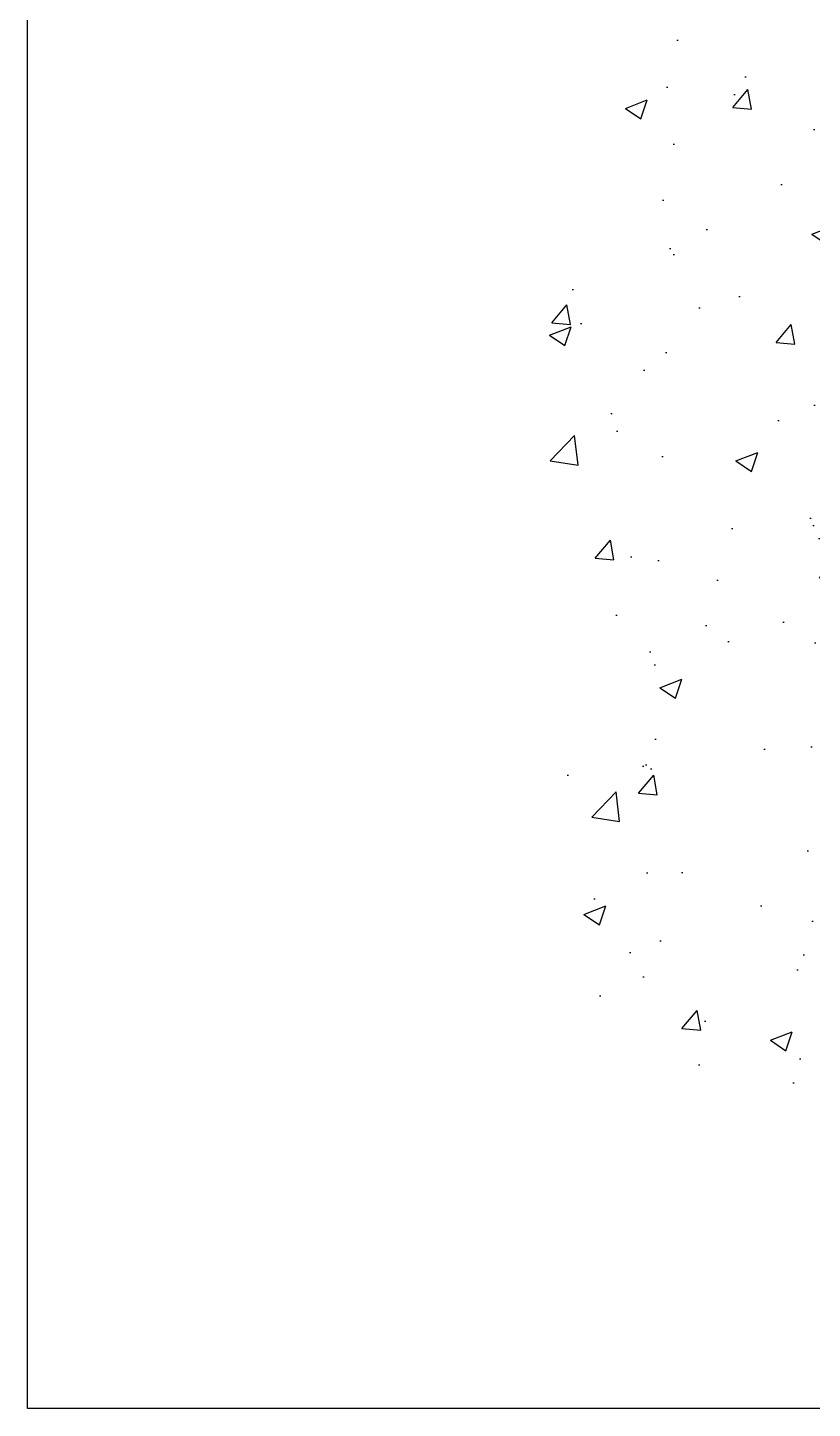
# Model space of a CAD drawing. Header units: millimetres. Extents: x -153 to 2280, y 0 to 724.
# Drawn here: x 0 to 50.2, y 397 to 485.3 of the extents above; entities that cross this region are included whole.
import ezdxf

# ---------------------------------------------------------------- set-up
doc = ezdxf.new("R2010")
doc.units = ezdxf.units.MM
doc.header["$LTSCALE"] = 0.025
doc.header["$MEASUREMENT"] = 0
doc.layers.add('FILL', color=253, linetype='Continuous')
doc.layers.add('MARCHIO', color=7, linetype='Continuous')

msp = doc.modelspace()

# ---------------------------------------------------------------- hatches: boundary and pattern name
at = {"layer": 'FILL'}
h = msp.add_hatch(dxfattribs=at)
h.set_pattern_fill('AR-CONC', color=256, scale=2, style=0)
h.set_pattern_definition([(49.99999999999999, (382.9089929828522, 332.2519093605292), (14.34520365201507, -1.255042699651902), [1.5, -16.5]), (355, (382.9089929828522, 332.2519093605292), (-2.77502667226, 15.04384267400024), [1.2, -13.2]), (100.4514, (384.1044265828522, 332.1473225605292), (11.57018763428043, 13.78879084121907), [1.274803799999996, -14.02284223999997]), (46.18420000000002, (382.9089929828522, 336.2519093605292), (21.34482097251289, -3.310380286580362), [2.249999999999999, -24.74999999999999]), (96.63559999999998, (384.6877278828522, 335.9760432205292), (18.69325411097407, 19.48235741800884), [1.912205759999996, -21.03425999999993]), (351.1842, (382.9089929828522, 336.2519093605292), (18.69323890267254, 19.48237201850649), [1.8, -19.8]), (21, (384.9089929828522, 335.2519093605292), (11.93814104236923, -8.052377813306776), [1.5, -16.5]), (326.0000000000001, (384.9089929828522, 335.2519093605292), (4.866306638431634, 14.50300090093706), [1.2, -13.2]), (71.4514, (385.9038376428522, 334.5808772405292), (16.8044525716298, 6.450609934199048), [1.2748038, -14.02284224]), (37.50000000000001, (382.9089929828522, 332.2519093605292), (0.2431971063458134, 6.65787707662623), [0, -13.04, 0, -13.4, 0, -13.25]), (7.499999999999999, (382.9089929828522, 332.2519093605292), (5.261390748842972, 7.888234237647205), [0, -7.64, 0, -12.74, 0, -5.05]), (327.5, (378.4489929828521, 332.2519093605292), (10.67644872344818, -0.451097434687596), [0, -5, 0, -15.6, 0, -20.7]), (317.5, (376.4489929828521, 332.2519093605292), (11.66372338684772, 2.002099646646353), [0, -6.5, 0, -10.36, 0, -14.7])])
h.paths.add_polyline_path([(40.89597604480949, 490.1633367885779), (38.61419448443608, 487.7356462061726), (38.61419448443613, 478.4985242699707), (40.89597604480949, 475.7765672988193), (38.61419448443608, 474.1581066136844), (38.61419448443602, 418.6731904523967), (55.6033965943253, 415.0020880378601), (55.6033965943253, 536.2559505866002), (51.79465790525743, 534.7623236996819), (48.09321613030884, 530.2407675032409), (42.54105737300259, 527.9799906490634), (38.61419448443608, 519.7940629933207), (38.61419448443613, 509.1632490932087), (41.51288300730059, 505.7832588730338), (38.61419448443608, 502.2715807724593), (38.61419448443608, 492.9000068975571)])
h.paths.add_polyline_path([(38.61419448443608, 519.7940629933207), (35.34381728750325, 512.9766436179134), (38.61419448443602, 509.1632490932088)])
h.paths.add_polyline_path([(38.61419448443602, 492.9000068975573), (38.61419448443602, 502.2715807724593), (34.72691032501164, 497.5622473805878)])
h.paths.add_polyline_path([(38.61419448443602, 487.7356462061726), (34.52127467084822, 483.3810037379598), (38.61419448443602, 478.4985242699707)])
h.paths.add_polyline_path([(38.61419448443596, 474.1581066136844), (34.52127467084828, 471.2550111023783), (32.2592824750461, 461.1842719619297), (34.72691032501164, 453.3743121637453), (32.05364682088223, 444.9477748241687), (35.34381728750331, 434.2604606304148), (32.41233572799209, 420.0133156983105), (38.61419448443602, 418.6731904523967)])

# ---------------------------------------------------------------- linework, layer by layer
at = {"layer": 'MARCHIO'}
msp.add_lwpolyline([(0, 397.0000000000001), (0, 694), (210, 694), (210, 397.0000000000001)], close=True, dxfattribs=at)

doc.saveas('drawing.dxf')
